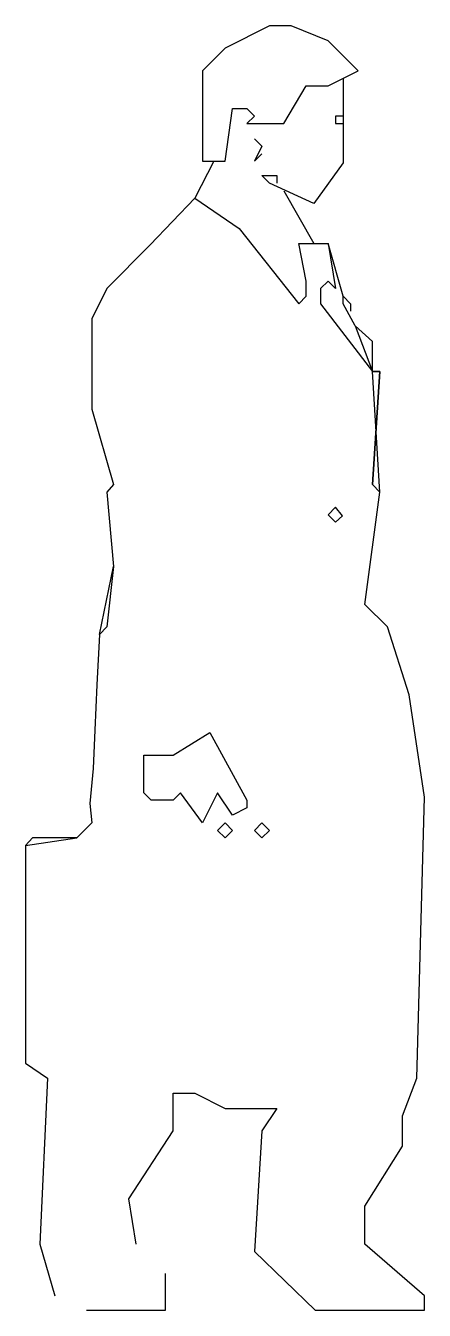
# Model space of a CAD drawing. Extents: x -285 to 245, y -946 to 759.
import ezdxf

# ---------------------------------------------------------------- set-up
doc = ezdxf.new("R2010")
doc.units = 0
doc.header["$LTSCALE"] = 50
doc.layers.get('0').update_dxf_attribs({"linetype": 'CONTINUOUS'})

msp = doc.modelspace()

# ---------------------------------------------------------------- linework, layer by layer
at = {"color": 0, "linetype": 'CONTINUOUS'}
for p, q in [((38.537781, 758.733207), (-20.462219, 728.733207)), ((67.537781, 758.733207), (38.537781, 758.733207)), ((116.537781, 738.733207), (67.537781, 758.733207)), ((156.537781, 698.733207), (116.537781, 738.733207)), ((-20.462219, 728.733207), (-50.462219, 698.733207)), ((-50.462219, 698.733207), (-50.462219, 578.733207)), ((116.537781, 678.733207), (156.537781, 698.733207)), ((136.537781, 688.733207), (136.537781, 576.733207)), ((156.537781, 698.733207), (156.537781, 698.733207)), ((57.537781, 628.733207), (87.537781, 678.733207)), ((87.537781, 678.733207), (116.537781, 678.733207)), ((-20.462219, 578.733207), (-10.462219, 648.733207)), ((-10.462219, 648.733207), (8.537781, 648.733207)), ((8.537781, 648.733207), (18.537781, 638.733207)), ((18.537781, 638.733207), (8.537781, 628.733207)), ((136.537781, 638.733207), (126.537781, 638.733207)), ((126.537781, 638.733207), (126.537781, 628.733207)), ((8.537781, 628.733207), (57.537781, 628.733207)), ((126.537781, 628.733207), (136.537781, 628.733207)), ((18.537781, 608.733207), (28.537781, 598.733207)), ((28.537781, 598.733207), (18.537781, 578.733207)), ((18.537781, 578.733207), (28.537781, 588.733207)), ((-35.462219, 578.733207), (-60.462219, 529.733207)), ((-50.462219, 578.733207), (-20.462219, 578.733207)), ((136.537781, 576.733207), (97.537781, 522.733207)), ((38.537781, 549.733207), (28.537781, 559.733207)), ((28.537781, 559.733207), (48.537781, 559.733207)), ((97.537781, 522.733207), (38.537781, 549.733207)), ((48.537781, 559.733207), (48.537781, 549.733207)), ((-60.462219, 529.733207), (-119.77505, 467.674149)), ((-60.462219, 529.733207), (-1.462219, 489.733207)), ((57.537781, 539.733207), (97.537781, 469.733207)), ((-1.462219, 489.733207), (77.537781, 389.733207)), ((-119.77505, 467.674149), (-177.462219, 409.733207)), ((87.537781, 419.733207), (77.537781, 469.733207)), ((77.537781, 469.733207), (116.537781, 469.733207)), ((136.537781, 399.733207), (116.537781, 469.733207)), ((116.537781, 469.733207), (126.537781, 409.733207)), ((-177.462219, 409.733207), (-197.462219, 369.733207)), ((87.537781, 399.733207), (87.537781, 419.733207)), ((116.537781, 419.733207), (106.537781, 409.733207)), ((106.537781, 409.733207), (106.537781, 389.733207)), ((126.537781, 409.733207), (116.537781, 419.733207)), ((77.537781, 389.733207), (87.537781, 399.733207)), ((136.537781, 399.733207), (146.537781, 389.733207)), ((136.537781, 389.733207), (136.537781, 399.733207)), ((106.537781, 389.733207), (175.537781, 299.733207)), ((152.530881, 360.39577), (136.537781, 389.733207)), ((146.537781, 389.733207), (146.537781, 379.733207)), ((-197.462219, 369.733207), (-197.462219, 249.733207)), ((152.530881, 360.39577), (175.537781, 299.733207)), ((175.537781, 339.733207), (152.530881, 360.39577)), ((175.537781, 299.733207), (175.537781, 339.733207)), ((175.537781, 149.733207), (185.537781, 299.733207)), ((185.537781, 299.733207), (175.537781, 149.733207)), ((185.537781, 139.733207), (175.537781, 299.733207)), ((185.537781, 299.733207), (175.537781, 299.733207)), ((175.537781, 299.733207), (185.537781, 299.733207)), ((175.537781, 299.733207), (176.126016, 299.733207)), ((-197.462219, 249.733207), (-168.462219, 149.733207)), ((-168.462219, 149.733207), (-177.462219, 139.733207)), ((-177.462219, 139.733207), (-168.462219, 40.733207)), ((165.537781, -9.266793), (185.537781, 139.733207)), ((185.537781, 139.733207), (175.537781, 149.733207)), ((175.537781, 149.733207), (185.537781, 139.733207)), ((126.537781, 119.733207), (116.537781, 109.733207)), ((135.913302, 108.234083), (126.537781, 119.733207)), ((116.537781, 109.733207), (126.537781, 99.733207)), ((126.537781, 99.733207), (135.913302, 108.234083)), ((-187.462219, -49.266793), (-168.462219, 40.733207)), ((-168.462219, 40.733207), (-177.462219, -39.266793)), ((195.537781, -39.266793), (165.537781, -9.266793)), ((-187.462219, -49.266793), (-191.007949, -116.158287)), ((-177.462219, -39.266793), (-187.462219, -49.266793)), ((224.537781, -129.266793), (195.537781, -39.266793)), ((-191.007949, -116.158287), (-193.324476, -176.335542)), ((244.537781, -265.266793), (224.537781, -129.266793)), ((-193.324476, -176.335542), (-195.641003, -227.254751)), ((-89.462219, -209.266793), (-40.462219, -179.266793)), ((-40.462219, -179.266793), (8.537781, -269.266793)), ((-128.462219, -259.266793), (-128.462219, -209.266793)), ((-128.462219, -209.266793), (-89.462219, -209.266793)), ((-195.641003, -227.254751), (-200.274008, -273.544952)), ((-118.462219, -269.266793), (-128.462219, -259.266793)), ((-89.462219, -269.266793), (-118.462219, -269.266793)), ((-79.462219, -259.266793), (-89.462219, -269.266793)), ((-50.462219, -299.266793), (-79.462219, -259.266793)), ((-30.462219, -259.266793), (-50.462219, -299.266793)), ((-10.462219, -289.266793), (-30.462219, -259.266793)), ((8.537781, -269.266793), (8.537781, -279.266793)), ((234.537781, -638.266793), (244.537781, -265.266793)), ((-200.274008, -273.544952), (-197.462219, -299.266793)), ((8.537781, -279.266793), (-10.462219, -289.266793)), ((-197.462219, -299.266793), (-217.462219, -319.266793)), ((-30.462219, -309.266793), (-20.462219, -299.266793)), ((-20.462219, -299.266793), (-10.462219, -309.266793)), ((18.537781, -309.266793), (28.537781, -299.266793)), ((28.537781, -299.266793), (38.537781, -309.266793)), ((-285.462219, -329.266793), (-217.462219, -319.266793)), ((-276.462219, -319.266793), (-285.462219, -329.266793)), ((-217.462219, -319.266793), (-276.462219, -319.266793)), ((-20.462219, -319.266793), (-30.462219, -309.266793)), ((-10.462219, -309.266793), (-20.462219, -319.266793)), ((28.537781, -319.266793), (18.537781, -309.266793)), ((38.537781, -309.266793), (28.537781, -319.266793)), ((-285.462219, -329.266793), (-285.462219, -618.266793)), ((-285.462219, -618.266793), (-256.462219, -638.266793)), ((-256.462219, -638.266793), (-266.462219, -858.266793)), ((215.537781, -688.266793), (234.537781, -638.266793)), ((-89.462219, -708.266793), (-89.462219, -658.266793)), ((-89.462219, -658.266793), (-60.462219, -658.266793)), ((-60.462219, -658.266793), (-20.462219, -678.266793)), ((-20.462219, -678.266793), (48.537781, -678.266793)), ((48.537781, -678.266793), (28.537781, -708.266793)), ((215.537781, -728.266793), (215.537781, -688.266793)), ((-148.462219, -798.266793), (-89.462219, -708.266793)), ((28.537781, -708.266793), (18.537781, -868.266793)), ((165.537781, -808.266793), (215.537781, -728.266793)), ((-138.462219, -858.266793), (-148.462219, -798.266793)), ((165.537781, -858.266793), (165.537781, -808.266793)), ((-266.462219, -858.266793), (-246.462219, -927.266793)), ((18.537781, -868.266793), (99.537781, -946.266793)), ((244.537781, -927.266793), (165.537781, -858.266793)), ((-99.462219, -946.266793), (-99.462219, -897.266793)), ((244.537781, -946.266793), (244.537781, -927.266793)), ((-204.462219, -946.266793), (-99.462219, -946.266793)), ((99.537781, -946.266793), (244.537781, -946.266793))]:
    msp.add_line(p, q, dxfattribs=at)

doc.saveas('drawing.dxf')
